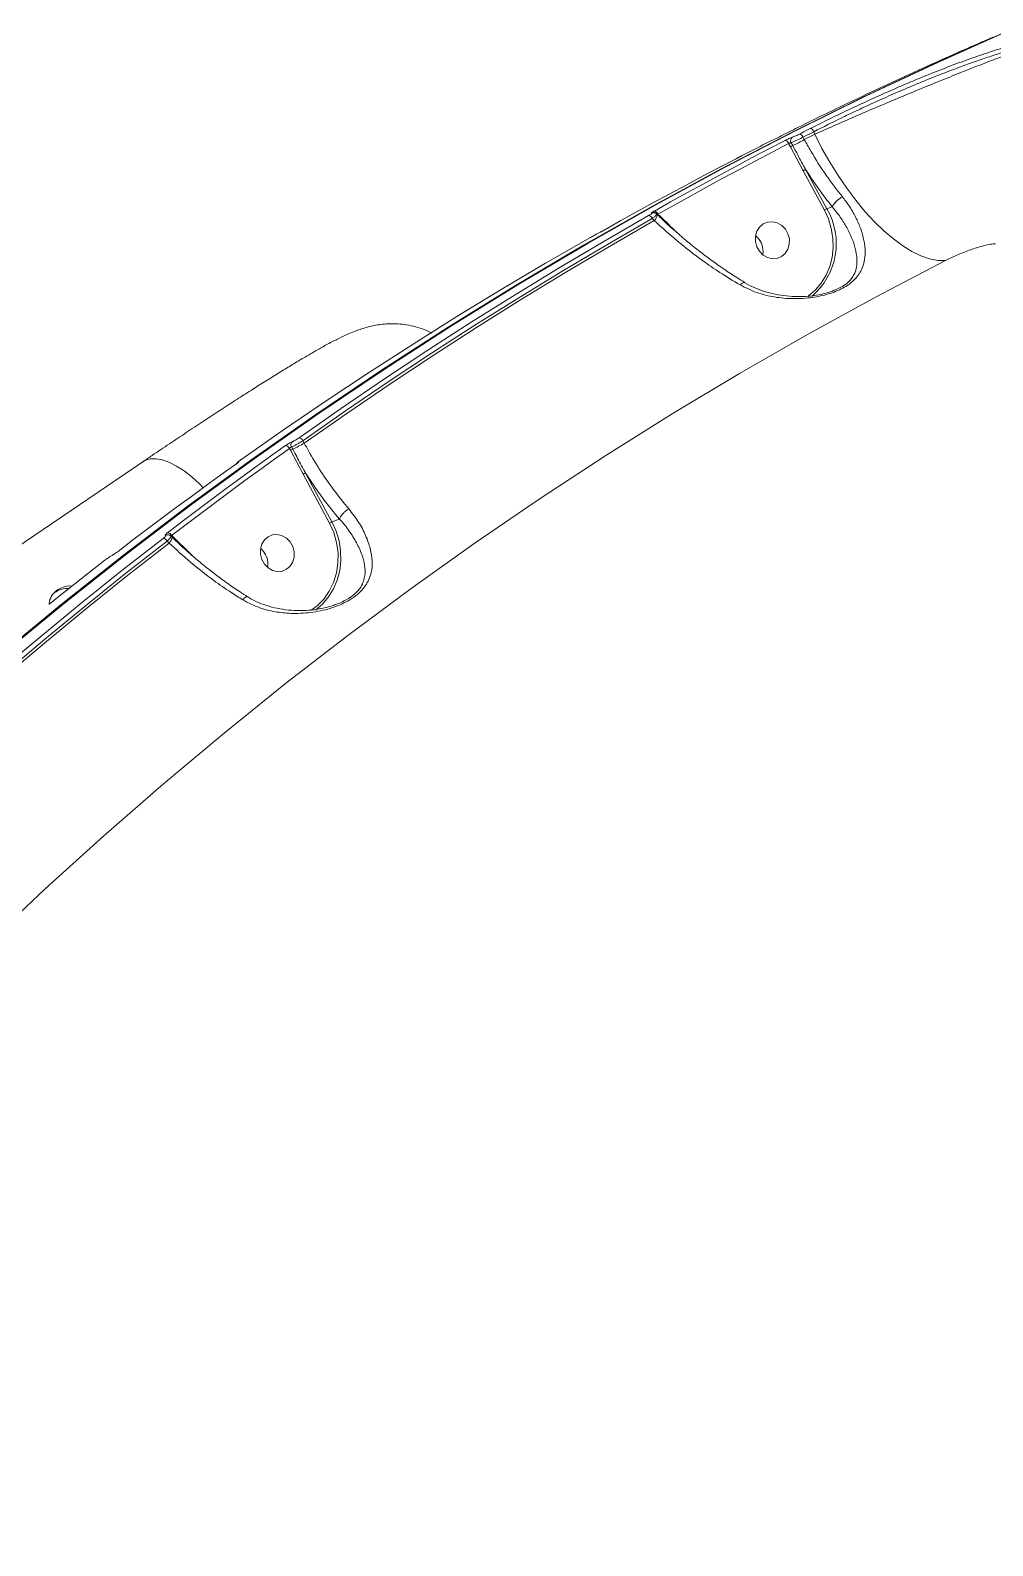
# Model space of a CAD drawing. Header units: millimetres. Extents: x -6104 to 7803, y -6013 to 4803.
# Drawn here: x 477.7 to 708.7, y 1999.5 to 2363.1 of the extents above; entities that cross this region are included whole.
import ezdxf

# ---------------------------------------------------------------- set-up
doc = ezdxf.new("R2010")
doc.units = ezdxf.units.MM
doc.layers.add('DIKOM_ОБЪЕКТ', color=7, linetype='Continuous')

msp = doc.modelspace()

# ---------------------------------------------------------------- linework, layer by layer
at = {"layer": 'DIKOM_ОБЪЕКТ', "color": 7, "linetype": 'Continuous', "lineweight": 15}
for p, q in [((665.731, 2338.776), (665.988, 2338.168)), ((659.729, 2335.942), (660.151, 2335.16)), ((660.151, 2335.16), (663.202, 2329.427)), ((660.706, 2335.448), (660.337, 2336.131)), ((663.48, 2336.885), (663.167, 2337.465)), ((647.616, 2332.554), (647.682, 2332.591)), ((663.202, 2329.427), (668.297, 2319.988)), ((668.891, 2320.291), (663.797, 2329.731)), ((670.183, 2320.777), (668.891, 2320.291)), ((626.987, 2317.93), (627.476, 2317.451)), ((628.02, 2319.029), (628.2, 2318.853)), ((628.068, 2319.013), (628.057, 2318.993)), ((628.2, 2318.853), (628.215, 2318.835)), ((633.164, 2314.355), (633.034, 2314.482)), ((670.732, 2300.793), (670.31, 2300.619)), ((539.913, 2262.782), (540.155, 2262.334)), ((540.155, 2262.334), (543.213, 2256.588)), ((540.71, 2262.622), (540.431, 2263.139)), ((543.485, 2264.059), (543.171, 2264.64)), ((331.325, 2142.197), (504.758, 2259.602)), ((543.213, 2256.588), (549.548, 2244.851)), ((550.143, 2245.155), (543.808, 2256.891)), ((551.947, 2245.833), (550.143, 2245.155)), ((510.583, 2240.541), (511.056, 2240.079)), ((511.486, 2241.769), (511.78, 2241.481)), ((511.761, 2241.801), (511.666, 2241.894)), ((516.441, 2237.279), (511.761, 2241.801)), ((511.78, 2241.481), (511.789, 2241.471)), ((516.934, 2236.797), (516.441, 2237.279)), ((551.241, 2225.427), (550.938, 2225.323))]:
    msp.add_line(p, q, dxfattribs=at)
at = {"layer": 'DIKOM_ОБЪЕКТ', "color": 7, "linetype": 'Continuous', "lineweight": 15, "flags": 128}
for points in [[(711.977, 2362.797), (694.68, 2355.088), (677.531, 2347.043), (660.535, 2338.666), (643.697, 2329.959), (627.023, 2320.925), (610.517, 2311.566), (594.184, 2301.885), (578.03, 2291.885), (562.058, 2281.569), (546.275, 2270.941), (530.685, 2260.003), (515.292, 2248.759), (500.102, 2237.212), (485.118, 2225.365), (470.346, 2213.223)], [(471.167, 2213.532), (485.939, 2225.674), (500.923, 2237.52), (516.113, 2249.067), (531.506, 2260.311), (547.096, 2271.249), (562.88, 2281.878), (578.851, 2292.194), (595.005, 2302.193), (611.338, 2311.874), (627.844, 2321.233), (644.518, 2330.268), (661.356, 2338.975), (678.352, 2347.352), (695.501, 2355.396), (712.798, 2363.106)], [(664.904, 2339.527), (664.583, 2339.364), (664.262, 2339.2), (663.941, 2339.036), (663.621, 2338.872), (663.3, 2338.708), (662.979, 2338.544), (662.659, 2338.38), (662.338, 2338.215)], [(663.167, 2337.465), (663.488, 2337.63), (663.808, 2337.794), (664.128, 2337.958), (664.449, 2338.122), (664.769, 2338.286), (665.09, 2338.449), (665.411, 2338.613), (665.731, 2338.776)], [(665.988, 2338.168), (665.674, 2338.008), (665.361, 2337.848), (665.047, 2337.688), (664.734, 2337.527), (664.42, 2337.367), (664.107, 2337.207), (663.794, 2337.046), (663.48, 2336.885)], [(665.988, 2338.168), (667.721, 2334.764), (669.587, 2331.447), (671.57, 2328.248), (673.651, 2325.195), (675.812, 2322.317), (678.033, 2319.639), (680.293, 2317.187), (682.573, 2314.982), (684.85, 2313.045), (687.105, 2311.393), (689.316, 2310.041), (691.465, 2309.002), (693.53, 2308.286), (695.494, 2307.897), (697.338, 2307.842)], [(658.895, 2336.691), (654.938, 2334.635), (650.99, 2332.561), (647.051, 2330.469), (643.121, 2328.359), (639.201, 2326.231), (635.289, 2324.085), (631.387, 2321.921), (627.494, 2319.739)], [(628.354, 2319.005), (632.244, 2321.185), (636.143, 2323.347), (640.051, 2325.491), (643.968, 2327.618), (647.895, 2329.726), (651.83, 2331.816), (655.775, 2333.889), (659.729, 2335.942)], [(648.379, 2332.965), (648.699, 2333.13), (649.02, 2333.294), (649.341, 2333.458), (649.661, 2333.622), (649.982, 2333.786), (650.303, 2333.95), (650.624, 2334.114), (650.945, 2334.277)], [(615.588, 2315.261), (619.481, 2317.443), (623.383, 2319.607), (627.294, 2321.753), (631.215, 2323.881), (635.145, 2325.991), (639.084, 2328.083), (643.032, 2330.157), (646.988, 2332.212)], [(668.297, 2319.988), (669.279, 2317.836), (669.967, 2315.573), (670.345, 2313.248), (670.406, 2310.912), (670.148, 2308.616), (669.576, 2306.41), (668.704, 2304.342), (667.55, 2302.459), (666.139, 2300.8), (664.503, 2299.402), (664.327, 2299.277)], [(626.128, 2318.664), (615.372, 2312.472), (604.69, 2306.143), (594.084, 2299.678), (583.556, 2293.076), (573.107, 2286.34), (562.737, 2279.469), (552.448, 2272.466), (542.243, 2265.33)], [(543.171, 2264.64), (553.368, 2271.77), (563.648, 2278.768), (574.009, 2285.633), (584.451, 2292.364), (594.97, 2298.959), (605.567, 2305.42), (616.24, 2311.743), (626.987, 2317.93)], [(627.476, 2317.451), (616.706, 2311.254), (606.011, 2304.919), (595.391, 2298.447), (584.849, 2291.839), (574.387, 2285.095), (564.004, 2278.216), (553.703, 2271.204), (543.485, 2264.059)], [(652.713, 2310.083), (652.085, 2311.195), (651.759, 2312.432), (651.763, 2313.694), (652.096, 2314.879), (652.731, 2315.891), (653.617, 2316.647), (654.681, 2317.087), (655.838, 2317.175), (656.994, 2316.903), (658.056, 2316.295), (658.936, 2315.398), (659.565, 2314.286), (659.89, 2313.049), (659.886, 2311.787), (659.553, 2310.602), (658.918, 2309.59), (658.033, 2308.834), (656.968, 2308.394), (655.811, 2308.306), (654.655, 2308.578), (653.594, 2309.186), (652.713, 2310.083)], [(528.284, 2260.08), (538.489, 2267.216), (548.778, 2274.219), (559.147, 2281.09), (569.597, 2287.826), (580.125, 2294.427), (590.731, 2300.893), (601.413, 2307.222), (612.169, 2313.413)], [(467.485, 2144.052), (481.337, 2157.094), (495.419, 2169.849), (509.727, 2182.313), (524.257, 2194.482), (539.004, 2206.353), (553.963, 2217.921), (569.13, 2229.182), (584.499, 2240.134), (600.066, 2250.773), (615.825, 2261.095), (631.773, 2271.096), (647.903, 2280.775), (664.211, 2290.127), (680.691, 2299.151), (697.338, 2307.842)], [(649.191, 2302.564), (649.133, 2302.587), (648.974, 2302.594), (648.785, 2302.537), (648.57, 2302.417), (648.336, 2302.238), (648.089, 2302.006)], [(538.98, 2263.47), (535.409, 2260.913), (531.849, 2258.341), (528.299, 2255.752), (524.76, 2253.146), (521.231, 2250.525), (517.713, 2247.887), (514.206, 2245.234), (510.71, 2242.565)], [(511.666, 2241.894), (515.159, 2244.561), (518.664, 2247.213), (522.178, 2249.848), (525.704, 2252.467), (529.241, 2255.07), (532.788, 2257.657), (536.345, 2260.228), (539.913, 2262.782)], [(498.804, 2238.086), (502.3, 2240.756), (505.807, 2243.409), (509.325, 2246.047), (512.853, 2248.668), (516.393, 2251.273), (519.942, 2253.862), (523.503, 2256.435), (527.074, 2258.992)], [(504.757, 2259.602), (505.405, 2259.958), (506.608, 2260.289), (507.98, 2260.311), (509.498, 2260.023), (511.137, 2259.43), (512.868, 2258.543), (514.662, 2257.376), (516.487, 2255.95), (518.314, 2254.288), (519.242, 2253.353)], [(519.242, 2253.353), (518.314, 2254.288), (516.487, 2255.95), (514.662, 2257.376), (512.868, 2258.543), (511.137, 2259.43), (509.498, 2260.023), (507.98, 2260.311), (506.608, 2260.289), (505.405, 2259.958), (504.758, 2259.602)], [(549.548, 2244.851), (550.56, 2242.581), (551.245, 2240.192), (551.587, 2237.743), (551.577, 2235.293), (551.215, 2232.9), (550.511, 2230.624), (549.482, 2228.518), (548.151, 2226.633), (546.552, 2225.016), (545.147, 2223.968)], [(546.162, 2223.997), (546.188, 2224.015), (547.868, 2225.45), (549.317, 2227.152), (550.505, 2229.085), (551.404, 2231.206), (551.997, 2233.469), (552.269, 2235.826), (552.215, 2238.224), (551.836, 2240.613), (551.14, 2242.94), (550.143, 2245.155)], [(509.628, 2241.211), (499.743, 2233.487), (489.948, 2225.635), (480.245, 2217.655), (470.635, 2209.549), (461.119, 2201.318), (451.699, 2192.962), (442.375, 2184.484), (433.148, 2175.883)], [(434.167, 2175.267), (443.386, 2183.861), (452.702, 2192.332), (462.115, 2200.681), (471.623, 2208.905), (481.225, 2217.005), (490.92, 2224.978), (500.707, 2232.824), (510.583, 2240.541)], [(511.056, 2240.079), (501.159, 2232.347), (491.352, 2224.487), (481.637, 2216.498), (472.016, 2208.383), (462.489, 2200.142), (453.057, 2191.776), (443.723, 2183.286), (434.487, 2174.675)], [(533.918, 2235.033), (533.29, 2236.144), (532.964, 2237.382), (532.968, 2238.644), (533.301, 2239.829), (533.936, 2240.84), (534.822, 2241.597), (535.886, 2242.037), (537.043, 2242.125), (538.199, 2241.853), (539.26, 2241.244), (540.141, 2240.348), (540.769, 2239.236), (541.095, 2237.999), (541.091, 2236.737), (540.758, 2235.552), (540.123, 2234.54), (539.238, 2233.784), (538.173, 2233.344), (537.016, 2233.256), (535.86, 2233.527), (534.799, 2234.136), (533.918, 2235.033)], [(482.265, 2225.439), (485.784, 2228.237), (495.669, 2235.961)]]:
    msp.add_lwpolyline(points, dxfattribs=at)
at = {"layer": 'DIKOM_ОБЪЕКТ', "color": 7, "linetype": 'Continuous', "lineweight": 15}
for centre, radius, start, end in [((662.152, 2337.176), 1.056, 15.90227, 79.84044), ((664.718, 2338.491), 1.053, 15.72139, 79.80114), ((658.717, 2335.654), 1.052, 15.90622, 80.27887), ((663.147, 2330.054), 5.92, 114.35595, 120.40673), ((661.183, 2336.645), 0.99, 125.00595, 211.24949), ((648.462, 2362.477), 29.673, 294.36855, 300.40564), ((665.875, 2324.925), 5.236, 113.38819, 120.69827), ((627.325, 2318.669), 1.083, 18.02851, 80.97727), ((654.613, 2311.934), 16.544, 310.0517, 30.34095), ((670.97, 2315.486), 5.236, 113.38819, 120.69827), ((675.456, 2317.843), 6.035, 117.97806, 150.91379), ((625.95, 2317.586), 1.092, 18.33324, 80.6648), ((627.243, 2318.405), 0.908, 98.18441, 118.56454), ((627.258, 2318.522), 0.947, 31.23104, 107.09814), ((625.955, 2319.152), 2.282, 311.82128, 352.03093), ((648.685, 2310.055), 4.896, 350.52665, 50.69747), ((648.679, 2310.053), 4.902, 350.56071, 50.25646), ((542.09, 2264.155), 1.185, 24.182, 82.60494), ((538.836, 2262.298), 1.181, 24.1979, 82.99345), ((543.147, 2257.239), 5.908, 114.3562, 120.42087), ((541.294, 2263.661), 1.009, 132.6959, 211.15968), ((528.465, 2289.654), 29.677, 294.36951, 300.40568), ((528.23, 2258.749), 0.964, 124.97882, 146.9177), ((545.886, 2252.086), 5.236, 113.38819, 120.69827), ((552.23, 2240.332), 5.255, 113.40131, 120.68515), ((509.487, 2239.994), 1.225, 26.53376, 83.39732), ((510.706, 2241.149), 0.917, 94.90061, 126.04741), ((510.576, 2241.357), 1.215, 26.24445, 83.68575), ((509.59, 2241.74), 2.215, 311.42826, 353.04193), ((512.584, 2241.095), 1.084, 139.33294, 150.9032), ((529.885, 2235.003), 4.901, 350.55777, 50.66636), ((529.89, 2235.005), 4.897, 350.52747, 50.69666)]:
    msp.add_arc(centre, radius, start, end, dxfattribs=at)
for points, knots in [([(659.829, 2338.73), (660.529, 2339.084), (666.676, 2342.189), (678.404, 2347.769), (693.977, 2355.01), (704.126, 2359.437), (708.684, 2361.425)], [0, 0, 0, 0, 0.04370295, 0.38341889, 0.72307719, 1, 1, 1, 1]), ([(719.993, 2361.261), (718.465, 2360.902), (715.408, 2360.184), (710.48, 2358.727), (705.49, 2357.082), (700.509, 2355.295), (695.376, 2353.326), (690.144, 2351.201), (684.882, 2348.958), (679.657, 2346.633), (674.543, 2344.264), (669.573, 2341.879), (666.459, 2340.31), (664.904, 2339.527)], [0, 0, 0, 0, 0.1009695, 0.201936, 0.2903392, 0.3790239, 0.4674249, 0.5561135, 0.6450899, 0.7337814, 0.8224251, 0.9113531, 1, 1, 1, 1]), ([(665.731, 2338.776), (668, 2339.917), (671.438, 2341.646), (676.364, 2343.982), (681.381, 2346.299), (686.527, 2348.57), (691.672, 2350.727), (696.778, 2352.786), (701.791, 2354.679), (706.596, 2356.35), (710.694, 2357.678), (715.176, 2358.996), (718.171, 2359.691), (719.68, 2360.041)], [0, 0, 0, 0, 0.1312181, 0.1987848, 0.2663513, 0.3975687, 0.4651564, 0.5327454, 0.6634776, 0.7308146, 0.7981514, 0.8982437, 1, 1, 1, 1]), ([(719.68, 2360.041), (718.21, 2359.513), (715.268, 2358.456), (710.487, 2356.657), (705.658, 2354.794), (700.864, 2352.904), (695.899, 2350.909), (690.816, 2348.831), (685.683, 2346.696), (680.564, 2344.535), (675.533, 2342.374), (670.626, 2340.234), (667.532, 2338.856), (665.988, 2338.168)], [0, 0, 0, 0, 0.1033754, 0.2067502, 0.2946074, 0.3827353, 0.4705913, 0.5587486, 0.6471811, 0.7353362, 0.8234663, 0.9118711, 1, 1, 1, 1]), ([(650.945, 2334.277), (652.684, 2335.161), (655.817, 2336.753), (658.589, 2338.13), (659.822, 2338.743)], [0, 0, 0, 0, 0.5552864, 1, 1, 1, 1]), ([(662.338, 2338.215), (662.195, 2338.144), (661.91, 2338.001), (661.438, 2337.784), (661.001, 2337.598), (660.74, 2337.498), (660.63, 2337.461), (660.615, 2337.455)], [0, 0, 0, 0, 0.2404812, 0.4810082, 0.7218929, 0.9628771, 1, 1, 1, 1]), ([(660.615, 2337.455), (660.6, 2337.45), (660.49, 2337.413), (660.229, 2337.312), (659.793, 2337.124), (659.322, 2336.907), (659.037, 2336.763), (658.895, 2336.691)], [0, 0, 0, 0, 0.03729127, 0.27824457, 0.51906631, 0.75956317, 1, 1, 1, 1]), ([(659.729, 2335.942), (659.779, 2335.962), (659.879, 2336), (660.045, 2336.055), (660.199, 2336.101), (660.292, 2336.123), (660.331, 2336.13), (660.337, 2336.131)], [0, 0, 0, 0, 0.2402534, 0.4811649, 0.7222358, 0.9628321, 1, 1, 1, 1]), ([(660.337, 2336.131), (660.361, 2336.14), (660.542, 2336.208), (660.969, 2336.387), (661.687, 2336.715), (662.463, 2337.093), (662.933, 2337.341), (663.167, 2337.465)], [0, 0, 0, 0, 0.0370984, 0.2779618, 0.5187691, 0.7593404, 1, 1, 1, 1]), ([(663.797, 2329.731), (663.636, 2330.022), (662.832, 2331.481), (661.813, 2333.394), (660.944, 2335.006), (660.706, 2335.448)], [0, 0, 0, 0, 0.1536655, 0.7683107, 1, 1, 1, 1]), ([(672.625, 2323.173), (671.309, 2324.868), (668.64, 2328.308), (665.629, 2333.032), (663.999, 2335.955), (663.48, 2336.885)], [0, 0, 0, 0, 0.3984781, 0.8085184, 1, 1, 1, 1]), ([(646.988, 2332.212), (647.009, 2332.223), (647.115, 2332.278), (647.202, 2332.324), (647.272, 2332.36)], [0, 0, 0, 0, 0.196374, 1, 1, 1, 1]), ([(647.272, 2332.36), (647.317, 2332.384), (647.483, 2332.47), (647.656, 2332.564), (647.769, 2332.628), (647.711, 2332.604), (647.682, 2332.591)], [0, 0, 0, 0, 0.1088481, 0.4058945, 0.70288, 1, 1, 1, 1]), ([(647.273, 2332.36), (647.381, 2332.417), (647.541, 2332.502), (647.645, 2332.559), (647.648, 2332.561), (647.649, 2332.562)], [0, 0, 0, 0, 0.56874372, 0.84136908, 1, 1, 1, 1]), ([(647.554, 2332.528), (647.558, 2332.531), (647.577, 2332.543), (647.611, 2332.563), (647.702, 2332.614), (647.921, 2332.729), (648.234, 2332.891), (648.436, 2332.994), (648.478, 2333.016)], [0, 0, 0, 0, 0.01279484, 0.06641508, 0.19696491, 0.57851934, 0.91204272, 1, 1, 1, 1]), ([(647.682, 2332.591), (647.654, 2332.579), (647.597, 2332.554), (647.705, 2332.615), (647.945, 2332.742), (648.204, 2332.875), (648.358, 2332.954), (648.379, 2332.965)], [0, 0, 0, 0, 0.2407335, 0.4813501, 0.7220717, 0.9627815, 1, 1, 1, 1]), ([(663.797, 2329.731), (664.804, 2328.179), (666.836, 2325.048), (669.061, 2322.209), (670.183, 2320.777)], [0, 0, 0, 0, 0.4956328, 1, 1, 1, 1]), ([(627.494, 2319.739), (627.436, 2319.706), (627.235, 2319.591), (627.086, 2319.495), (626.979, 2319.427)], [0, 0, 0, 0, 0.2878942, 1, 1, 1, 1]), ([(648.089, 2302.006), (649.395, 2301.353), (652.008, 2300.046), (656.354, 2299.018), (660.847, 2298.612), (665.205, 2298.886), (668.67, 2299.614), (671.098, 2300.458), (673.199, 2301.431), (674.966, 2302.663), (676.258, 2304.049), (677.254, 2305.593), (677.938, 2307.536), (678.159, 2309.982), (677.878, 2312.666), (677.094, 2315.472), (675.864, 2318.304), (674.393, 2320.869), (673.159, 2322.478), (672.625, 2323.173)], [0, 0, 0, 0, 0.0759088, 0.1519062, 0.2286354, 0.3051889, 0.3688617, 0.4016191, 0.4343322, 0.4904593, 0.528235, 0.5660848, 0.6308775, 0.6957717, 0.7645213, 0.8332291, 0.8936817, 0.9540619, 1, 1, 1, 1]), ([(670.183, 2320.777), (670.698, 2320.143), (671.889, 2318.678), (673.369, 2316.364), (674.672, 2313.84), (675.61, 2311.337), (676.115, 2308.988), (676.163, 2306.835), (675.77, 2305.153), (675.033, 2303.792), (674.008, 2302.607), (672.586, 2301.502), (671.204, 2300.974), (670.732, 2300.793)], [0, 0, 0, 0, 0.0783847, 0.1811743, 0.286667, 0.4041575, 0.5240532, 0.6327822, 0.7437246, 0.8044377, 0.8666003, 0.9544252, 1, 1, 1, 1]), ([(626.809, 2319.203), (626.843, 2319.203), (626.91, 2319.203), (626.825, 2319.108), (626.609, 2318.951), (626.347, 2318.789), (626.17, 2318.688), (626.128, 2318.664)], [0, 0, 0, 0, 0.2249586, 0.4495857, 0.6803245, 0.9238158, 1, 1, 1, 1]), ([(626.979, 2319.427), (626.918, 2319.384), (626.784, 2319.29), (626.709, 2319.203), (626.775, 2319.203), (626.809, 2319.203)], [0, 0, 0, 0, 0.29860048, 0.64904471, 1, 1, 1, 1]), ([(626.987, 2317.93), (627.049, 2317.978), (627.309, 2318.183), (627.691, 2318.513), (627.978, 2318.826), (628.081, 2318.996), (628.016, 2319.009), (628.003, 2319.011)], [0, 0, 0, 0, 0.0901812, 0.3795346, 0.65646, 0.929048, 1, 1, 1, 1]), ([(627.115, 2319.299), (627.137, 2319.304), (627.22, 2319.324), (627.433, 2319.321), (627.714, 2319.245), (627.931, 2319.138), (628.008, 2319.034), (628.017, 2319.022)], [0, 0, 0, 0, 0.0944379, 0.3485301, 0.6319094, 0.9570459, 1, 1, 1, 1]), ([(627.476, 2317.451), (629.293, 2315.802), (632.976, 2312.457), (638.345, 2308.337), (643.425, 2304.808), (646.452, 2302.99), (648.089, 2302.006)], [0, 0, 0, 0, 0.2848618, 0.5777527, 0.7715671, 1, 1, 1, 1]), ([(628.068, 2319.013), (628.13, 2319.01), (628.218, 2319.007), (628.323, 2319.005), (628.354, 2319.005)], [0, 0, 0, 0, 0.70543575, 1, 1, 1, 1]), ([(628.25, 2318.872), (628.629, 2318.498), (629.894, 2317.252), (632.18, 2315.181), (635.084, 2312.676), (638.084, 2310.256), (641.138, 2307.943), (644.215, 2305.773), (646.91, 2303.983), (648.564, 2302.989), (649.199, 2302.608)], [0, 0, 0, 0, 0.0606106, 0.2021659, 0.3447093, 0.4876996, 0.630409, 0.7722341, 0.9126858, 1, 1, 1, 1]), ([(633.034, 2314.482), (632.825, 2314.686), (631.27, 2316.199), (629.707, 2317.703), (628.354, 2319.005)], [0, 0, 0, 0, 0.1343608, 1, 1, 1, 1]), ([(612.169, 2313.413), (612.321, 2313.499), (612.627, 2313.671), (613.118, 2313.941), (613.566, 2314.181), (613.774, 2314.287), (613.876, 2314.339)], [0, 0, 0, 0, 0.2566189, 0.5136422, 0.7612205, 1, 1, 1, 1]), ([(613.876, 2314.339), (613.972, 2314.388), (614.162, 2314.484), (614.542, 2314.686), (614.805, 2314.828), (614.925, 2314.894)], [0, 0, 0, 0, 0.3509741, 0.7013805, 1, 1, 1, 1]), ([(614.925, 2314.894), (614.991, 2314.93), (615.221, 2315.055), (615.435, 2315.175), (615.588, 2315.261)], [0, 0, 0, 0, 0.287953, 1, 1, 1, 1]), ([(697.338, 2307.842), (698.244, 2308.282), (700.045, 2309.157), (703.053, 2310.356), (705.865, 2311.284), (708.055, 2311.81), (708.976, 2311.871), (709.36, 2311.896)], [0, 0, 0, 0, 0.2180169, 0.4332389, 0.6437871, 0.8514349, 1, 1, 1, 1]), ([(649.185, 2302.553), (649.206, 2302.539), (649.901, 2302.064), (651.457, 2301.342), (653.858, 2300.406), (656.478, 2299.738), (659.253, 2299.317), (661.913, 2299.181), (664.32, 2299.274), (666.367, 2299.52), (668.121, 2299.882), (669.598, 2300.285), (670.392, 2300.61), (670.755, 2300.759)], [0, 0, 0, 0, 0.0035573, 0.1175246, 0.2361335, 0.3591384, 0.4856722, 0.6150396, 0.7149143, 0.8028526, 0.8822286, 0.9462755, 1, 1, 1, 1]), ([(504.758, 2259.602), (505.5, 2260.104), (507.655, 2261.562), (511.143, 2263.906), (515.174, 2266.595), (519.074, 2269.176), (522.836, 2271.643), (526.449, 2273.991), (529.905, 2276.213), (533.197, 2278.304), (536.321, 2280.26), (539.275, 2282.08), (542.06, 2283.763), (544.686, 2285.312), (547.177, 2286.737), (549.59, 2288.062), (551.915, 2289.262), (553.963, 2290.224), (555.727, 2290.948), (557.157, 2291.457), (558.494, 2291.861), (559.906, 2292.206), (561.439, 2292.481), (563.127, 2292.664), (564.985, 2292.717), (566.998, 2292.596), (569.135, 2292.264), (571.325, 2291.666), (573.008, 2291.066), (573.909, 2290.584), (574.113, 2290.475)], [0, 0, 0, 0, 0.02453501, 0.0712988, 0.11811156, 0.16499417, 0.21196609, 0.25905117, 0.30628226, 0.35370498, 0.40138468, 0.44941874, 0.49795853, 0.54725295, 0.59774813, 0.6503385, 0.70720064, 0.76270304, 0.79775711, 0.82204616, 0.84327031, 0.86238854, 0.88045262, 0.89829732, 0.91629555, 0.93489134, 0.95416315, 0.97396566, 0.99410948, 1, 1, 1, 1]), ([(542.243, 2265.33), (542.111, 2265.24), (541.846, 2265.058), (541.402, 2264.791), (540.986, 2264.567), (540.734, 2264.45), (540.625, 2264.408), (540.61, 2264.402)], [0, 0, 0, 0, 0.2406566, 0.4814372, 0.7216211, 0.9611959, 1, 1, 1, 1]), ([(540.61, 2264.402), (540.595, 2264.397), (540.487, 2264.355), (540.235, 2264.238), (539.82, 2264.012), (539.376, 2263.743), (539.112, 2263.561), (538.98, 2263.47)], [0, 0, 0, 0, 0.03856, 0.2780748, 0.5183597, 0.759239, 1, 1, 1, 1]), ([(539.913, 2262.782), (539.953, 2262.821), (540.031, 2262.897), (540.17, 2263.003), (540.304, 2263.087), (540.388, 2263.126), (540.426, 2263.137), (540.431, 2263.139)], [0, 0, 0, 0, 0.2442576, 0.485935, 0.7246799, 0.9617944, 1, 1, 1, 1]), ([(540.431, 2263.139), (540.456, 2263.149), (540.635, 2263.221), (541.055, 2263.415), (541.75, 2263.782), (542.498, 2264.211), (542.947, 2264.497), (543.171, 2264.64)], [0, 0, 0, 0, 0.0387909, 0.2783563, 0.5186256, 0.7594403, 1, 1, 1, 1]), ([(543.808, 2256.891), (543.647, 2257.183), (542.844, 2258.642), (541.822, 2260.559), (540.95, 2262.176), (540.71, 2262.622)], [0, 0, 0, 0, 0.1533171, 0.7665855, 1, 1, 1, 1]), ([(554.18, 2248.277), (552.999, 2249.715), (550.68, 2252.537), (547.431, 2257.261), (545.073, 2261.133), (543.819, 2263.444), (543.485, 2264.059)], [0, 0, 0, 0, 0.3028921, 0.5944604, 0.8920254, 1, 1, 1, 1]), ([(527.074, 2258.992), (527.096, 2259.007), (527.24, 2259.111), (527.475, 2259.286), (527.686, 2259.462), (527.771, 2259.56), (527.709, 2259.546), (527.678, 2259.538)], [0, 0, 0, 0, 0.0426038, 0.282455, 0.5216288, 0.7607574, 1, 1, 1, 1]), ([(527.105, 2259.02), (527.167, 2259.064), (527.323, 2259.176), (527.459, 2259.283), (527.533, 2259.348), (527.534, 2259.348), (527.534, 2259.349)], [0, 0, 0, 0, 0.2629677, 0.6577342, 0.8965423, 1, 1, 1, 1]), ([(527.263, 2259.134), (527.291, 2259.188), (527.346, 2259.291), (527.443, 2259.41), (527.567, 2259.536), (527.766, 2259.702), (528.031, 2259.906), (528.263, 2260.066), (528.316, 2260.103)], [0, 0, 0, 0, 0.10049748, 0.19511076, 0.30468795, 0.54480196, 0.89603163, 1, 1, 1, 1]), ([(527.678, 2259.538), (527.646, 2259.531), (527.584, 2259.516), (527.671, 2259.613), (527.882, 2259.787), (528.118, 2259.962), (528.262, 2260.064), (528.284, 2260.08)], [0, 0, 0, 0, 0.2393889, 0.4786681, 0.7179057, 0.9576969, 1, 1, 1, 1]), ([(543.808, 2256.891), (544.514, 2255.798), (545.931, 2253.603), (548.63, 2249.835), (550.686, 2247.354), (551.947, 2245.833)], [0, 0, 0, 0, 0.2774685, 0.5572982, 1, 1, 1, 1]), ([(528.718, 2226.46), (530.076, 2225.758), (532.549, 2224.48), (536.502, 2223.533), (540.57, 2223.104), (544.999, 2223.3), (548.933, 2224.113), (551.945, 2225.184), (554.307, 2226.319), (556.546, 2227.878), (558.139, 2229.664), (559.077, 2231.376), (559.702, 2233.366), (559.878, 2235.801), (559.409, 2238.758), (558.313, 2241.893), (556.636, 2245.122), (554.984, 2247.244), (554.18, 2248.277)], [0, 0, 0, 0, 0.0785507, 0.14305949, 0.20760362, 0.2872162, 0.36654992, 0.40575359, 0.44485291, 0.49744533, 0.54969115, 0.5922718, 0.63493857, 0.70729614, 0.77972979, 0.85448449, 0.92914225, 1, 1, 1, 1]), ([(551.949, 2245.836), (552.011, 2246.001), (552.135, 2246.333), (552.58, 2246.936), (553.157, 2247.532), (553.684, 2247.954), (554.025, 2248.183), (554.143, 2248.255), (554.18, 2248.277)], [0, 0, 0, 0, 0.22047737, 0.44098301, 0.66144762, 0.88194336, 0.96355846, 1, 1, 1, 1]), ([(551.949, 2245.836), (551.949, 2245.835), (552.804, 2244.936), (554.325, 2242.979), (556.118, 2240.13), (557.357, 2237.379), (558.053, 2234.778), (558.143, 2232.674), (557.764, 2230.927), (557.08, 2229.455), (555.766, 2227.882), (553.79, 2226.537), (552.202, 2225.751), (551.402, 2225.482), (551.241, 2225.427)], [0, 0, 0, 0, 0.0000534, 0.120957, 0.2475183, 0.3776806, 0.4990935, 0.623169, 0.6919703, 0.7622878, 0.8441976, 0.9255177, 0.9849857, 1, 1, 1, 1]), ([(551.947, 2245.833), (551.947, 2245.833), (551.948, 2245.834), (551.949, 2245.835), (551.949, 2245.836)], [0, 0, 0, 0, 0.69695143, 1, 1, 1, 1]), ([(510.167, 2241.89), (510.205, 2241.886), (510.282, 2241.877), (510.22, 2241.747), (510.032, 2241.543), (509.804, 2241.348), (509.656, 2241.232), (509.628, 2241.211)], [0, 0, 0, 0, 0.23408, 0.4679604, 0.7039578, 0.9448707, 1, 1, 1, 1]), ([(510.71, 2242.565), (510.682, 2242.543), (510.533, 2242.428), (510.304, 2242.233), (510.115, 2242.031), (510.052, 2241.902), (510.129, 2241.894), (510.167, 2241.89)], [0, 0, 0, 0, 0.0557528, 0.2967901, 0.5326561, 0.7662347, 1, 1, 1, 1]), ([(510.583, 2240.541), (510.626, 2240.581), (510.852, 2240.792), (511.2, 2241.154), (511.467, 2241.521), (511.555, 2241.727), (511.482, 2241.745), (511.466, 2241.75)], [0, 0, 0, 0, 0.06600117, 0.35483707, 0.63892428, 0.92163205, 1, 1, 1, 1]), ([(510.631, 2242.049), (510.667, 2242.057), (510.799, 2242.083), (511.085, 2242.024), (511.35, 2241.912), (511.452, 2241.787), (511.476, 2241.758)], [0, 0, 0, 0, 0.141805, 0.5128284, 0.8836401, 1, 1, 1, 1]), ([(511.056, 2240.079), (512.739, 2238.532), (516.154, 2235.394), (521.218, 2231.464), (525.452, 2228.503), (527.772, 2227.052), (528.718, 2226.46)], [0, 0, 0, 0, 0.3072584, 0.6233212, 0.8463542, 1, 1, 1, 1]), ([(511.343, 2241.796), (511.341, 2241.796), (511.329, 2241.796), (511.375, 2241.813), (511.473, 2241.843), (511.584, 2241.873), (511.653, 2241.891), (511.666, 2241.894)], [0, 0, 0, 0, 0.0690973, 0.3377587, 0.6234104, 0.9282665, 1, 1, 1, 1]), ([(511.808, 2241.493), (512.437, 2240.881), (513.93, 2239.43), (516.428, 2237.2), (519.255, 2234.817), (522.162, 2232.528), (525.112, 2230.364), (527.701, 2228.576), (529.296, 2227.579), (529.901, 2227.202)], [0, 0, 0, 0, 0.11482207, 0.27256013, 0.43088891, 0.58926358, 0.74714277, 0.90414707, 1, 1, 1, 1]), ([(495.669, 2235.961), (495.801, 2236.06), (496.064, 2236.26), (496.5, 2236.566), (496.898, 2236.829), (497.129, 2236.968), (497.224, 2237.02), (497.234, 2237.025)], [0, 0, 0, 0, 0.2457825, 0.4917889, 0.7342865, 0.9715342, 1, 1, 1, 1]), ([(497.234, 2237.025), (497.244, 2237.031), (497.339, 2237.083), (497.57, 2237.221), (497.97, 2237.483), (498.407, 2237.788), (498.671, 2237.987), (498.804, 2238.086)], [0, 0, 0, 0, 0.0278598, 0.2650242, 0.5077035, 0.7539516, 1, 1, 1, 1]), ([(482.307, 2225.378), (482.302, 2225.474), (482.262, 2226.189), (482.794, 2227.381), (483.933, 2228.743), (485.59, 2229.542), (486.955, 2229.868), (487.686, 2229.736), (487.787, 2229.718)], [0, 0, 0, 0, 0.0368241, 0.2746949, 0.511182, 0.7387547, 0.9640922, 1, 1, 1, 1]), ([(483.638, 2228.21), (484.031, 2228.447), (484.922, 2228.984), (486.181, 2229.264), (486.926, 2229.147), (487.043, 2229.129)], [0, 0, 0, 0, 0.3998615, 0.9054202, 1, 1, 1, 1]), ([(529.878, 2227.16), (529.824, 2227.186), (529.697, 2227.248), (529.339, 2227.06), (529.008, 2226.771), (528.796, 2226.548), (528.745, 2226.491), (528.718, 2226.46)], [0, 0, 0, 0, 0.2387783, 0.5672673, 0.8957513, 0.944728, 1, 1, 1, 1]), ([(529.909, 2227.215), (530.257, 2226.992), (531.295, 2226.328), (533.226, 2225.49), (535.683, 2224.68), (538.332, 2224.135), (541.113, 2223.863), (543.815, 2223.872), (546.33, 2224.129), (548.472, 2224.554), (550, 2224.959), (550.754, 2225.256), (550.936, 2225.328)], [0, 0, 0, 0, 0.0580071, 0.1732335, 0.2939291, 0.4195485, 0.5491146, 0.6810884, 0.790944, 0.891867, 0.9738746, 1, 1, 1, 1]), ([(865.948, 1744.415), (862.314, 1748.266), (855.043, 1755.973), (843.404, 1767.598), (831.269, 1779.233), (818.441, 1791.012), (804.931, 1802.906), (790.745, 1814.887), (776.107, 1826.761), (760.623, 1838.832), (744.283, 1851.053), (727.1, 1863.369), (709.405, 1875.524), (691.237, 1887.465), (672.65, 1899.145), (654.074, 1910.292), (635.575, 1920.88), (617.213, 1930.897), (598.668, 1940.518), (579.996, 1949.691), (561.261, 1958.371), (542.892, 1966.361), (524.943, 1973.649), (507.457, 1980.24), (490.135, 1986.249), (473.044, 1991.628), (456.253, 1996.341), (441.19, 2000.025), (427.78, 2002.844), (415.881, 2004.967), (404.346, 2006.631), (393.217, 2007.827), (382.544, 2008.552), (372.328, 2008.799), (362.533, 2008.605), (356.417, 2008.071), (353.359, 2007.805)], [0, 0, 0, 0, 0.0277654, 0.0555639, 0.0833624, 0.1111276, 0.1400315, 0.168973, 0.1979143, 0.226818, 0.2582448, 0.2896958, 0.3211227, 0.3534672, 0.3858385, 0.4181831, 0.449506, 0.480853, 0.5121759, 0.5444126, 0.5766757, 0.6089124, 0.640161, 0.6714336, 0.7026821, 0.7348412, 0.7670266, 0.7991857, 0.8241463, 0.849107, 0.8742669, 0.8994268, 0.9244695, 0.9495121, 0.974756, 1, 1, 1, 1])]:
    msp.add_open_spline(points, degree=3, knots=knots, dxfattribs=at)

doc.saveas('drawing.dxf')
